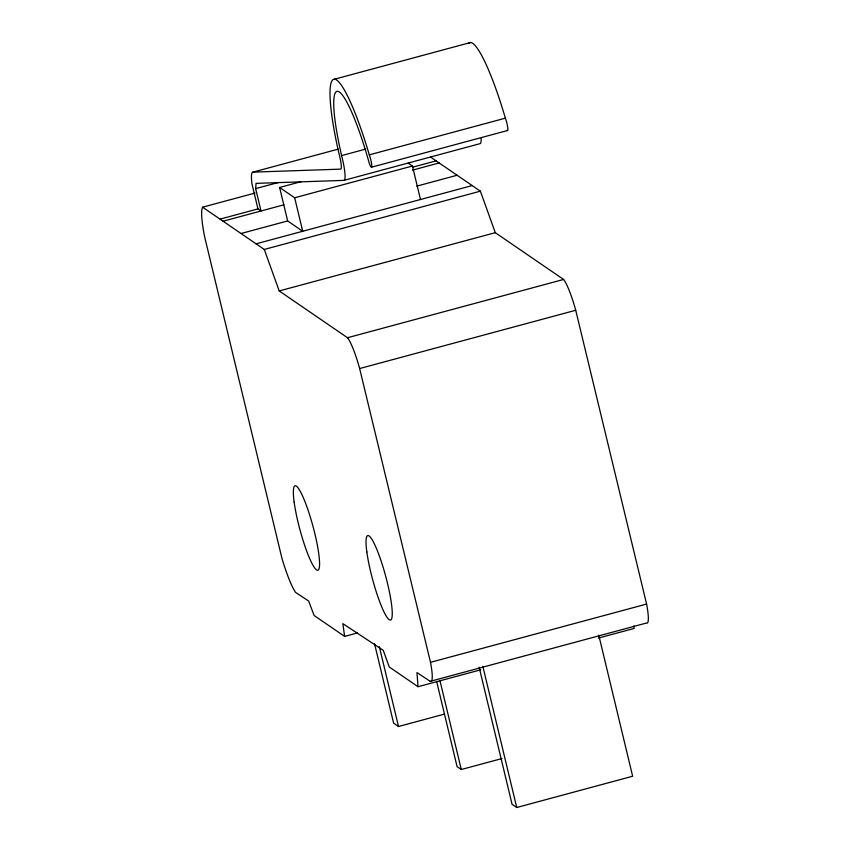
<?xml version="1.0" encoding="UTF-8"?>
<svg xmlns="http://www.w3.org/2000/svg" width="850" height="850" viewBox="0 0 850 850"><rect width="100%" height="100%" fill="white"/><g stroke="black" fill="none" stroke-linecap="round" stroke-linejoin="round"><path stroke-width="1.27" d="M338.141 149.154L252.928 172.136A33.182 5.111 74.9 0 0 251.951 183.844L257.964 208.898L261.014 210.981L255.648 188.626L256.041 183.377L343.868 180.381L479.953 143.682A26.881 4.144 74.9 0 0 481.132 138.561M252.928 172.136L340.627 169.129A15.353 2.369 74.9 0 0 338.98 153.606A95.827 14.758 74.9 0 1 334.507 79.199L470.581 42.5M343.868 180.381A26.881 4.144 74.9 0 0 341.615 155.603L365.776 149.079M334.507 79.199A95.827 14.758 74.9 0 1 369.293 154.859L505.378 118.161A8.319 1.286 74.9 0 1 507.694 127.086A8.319 1.286 74.9 0 1 507.174 130.326M255.648 188.626L278.545 182.452M357.393 632.952L344.611 636.406L314.118 615.517L308.646 601.024L295.524 592.354A48.365 7.448 74.9 0 1 281.956 558.365L204.574 236.523A48.875 7.522 74.9 0 1 202.608 207.188L255 193.067M279.618 187.457L294.674 197.774L302.706 231.264L287.651 220.947L279.618 187.457L301.378 181.592M371.482 167.206L507.567 130.507M294.674 197.774L412.441 166.016L420.484 199.506M220.033 219.13L257.964 208.898M413.174 167.046L436.114 160.863L480.367 191.176L495.295 232.677L563.582 279.459A36.019 5.546 74.9 0 1 575.726 310.271L646.595 604.063A32.555 5.015 74.9 0 1 646.298 623.061L430.217 681.339L416.957 672.573L418.041 686.715L480.696 669.821M223.083 221.212L283.911 204.818M412.399 170.17L439.163 162.945M241.039 233.516L287.651 220.947M416.776 186.139L457.13 175.249M256.094 243.833L472.186 185.566M202.608 207.188L264.286 249.443L480.367 191.176M264.286 249.443L279.214 290.944L495.295 232.677M279.214 290.944L347.501 337.726L563.582 279.459M347.501 337.726A36.019 5.546 74.9 0 1 359.646 368.539L575.726 310.271M430.217 681.339A32.555 5.015 74.9 0 0 430.504 662.331L646.595 604.063M598.326 638.095L634.132 628.447L633.93 625.876M374.489 643.492L393.614 723.159L398.501 726.506L444.348 714.138M436.656 681.509L457.087 766.647L461.284 769.516L502.053 758.529M479.156 667.218L512.072 804.312L516.736 807.5L632.644 776.241L598.782 635.173M430.631 157.144L436.114 160.863M408.138 163.072L412.441 166.016M418.041 686.715L389.247 666.984L383.254 650.314L342.869 623.634L344.611 636.406M482.864 666.432L516.736 807.5M439.907 680.436L461.284 769.516M359.646 368.539L430.504 662.331M379.355 646.765L398.501 726.506M369.293 154.859A8.319 1.286 74.9 0 1 371.801 165.952A8.319 1.286 74.9 0 1 369.325 163.487A81.249 12.516 74.9 0 0 338.13 91.407A81.249 12.516 74.9 0 0 341.615 155.603M468.509 43.488A95.827 14.758 74.9 0 1 505.378 118.161M366.828 551.916A43.701 6.726 74.9 0 0 389.183 619.661A43.701 6.726 74.9 0 0 381.406 561.903A43.701 6.726 74.9 0 0 366.828 551.916M294.153 502.127A43.701 6.726 74.9 0 0 316.508 569.872A43.701 6.726 74.9 0 0 308.731 512.114A43.701 6.726 74.9 0 0 294.153 502.127"/></g></svg>
